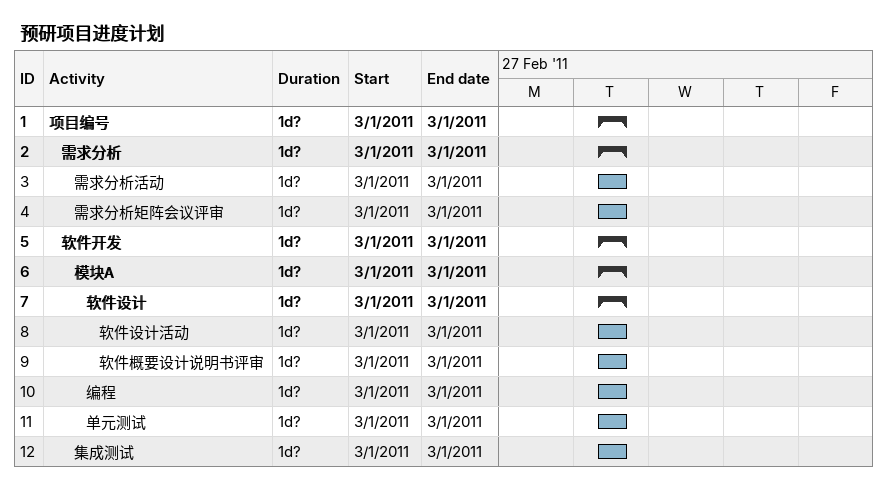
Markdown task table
预研项目进度计划

| ID | Level | Task | Duration | Start | Finish |
|---|---|---|---|---|---|
| 1 | 1 | **项目编号** | 1d? | 2011-03-01 | 2011-03-01 |
| 2 | 2 | **需求分析** | 1d? | 2011-03-01 | 2011-03-01 |
| 3 | 3 | 需求分析活动 | 1d? | 2011-03-01 | 2011-03-01 |
| 4 | 3 | 需求分析矩阵会议评审 | 1d? | 2011-03-01 | 2011-03-01 |
| 5 | 2 | **软件开发** | 1d? | 2011-03-01 | 2011-03-01 |
| 6 | 3 | **模块A** | 1d? | 2011-03-01 | 2011-03-01 |
| 7 | 4 | **软件设计** | 1d? | 2011-03-01 | 2011-03-01 |
| 8 | 5 | 软件设计活动 | 1d? | 2011-03-01 | 2011-03-01 |
| 9 | 5 | 软件概要设计说明书评审 | 1d? | 2011-03-01 | 2011-03-01 |
| 10 | 4 | 编程 | 1d? | 2011-03-01 | 2011-03-01 |
| 11 | 4 | 单元测试 | 1d? | 2011-03-01 | 2011-03-01 |
| 12 | 3 | 集成测试 | 1d? | 2011-03-01 | 2011-03-01 |
